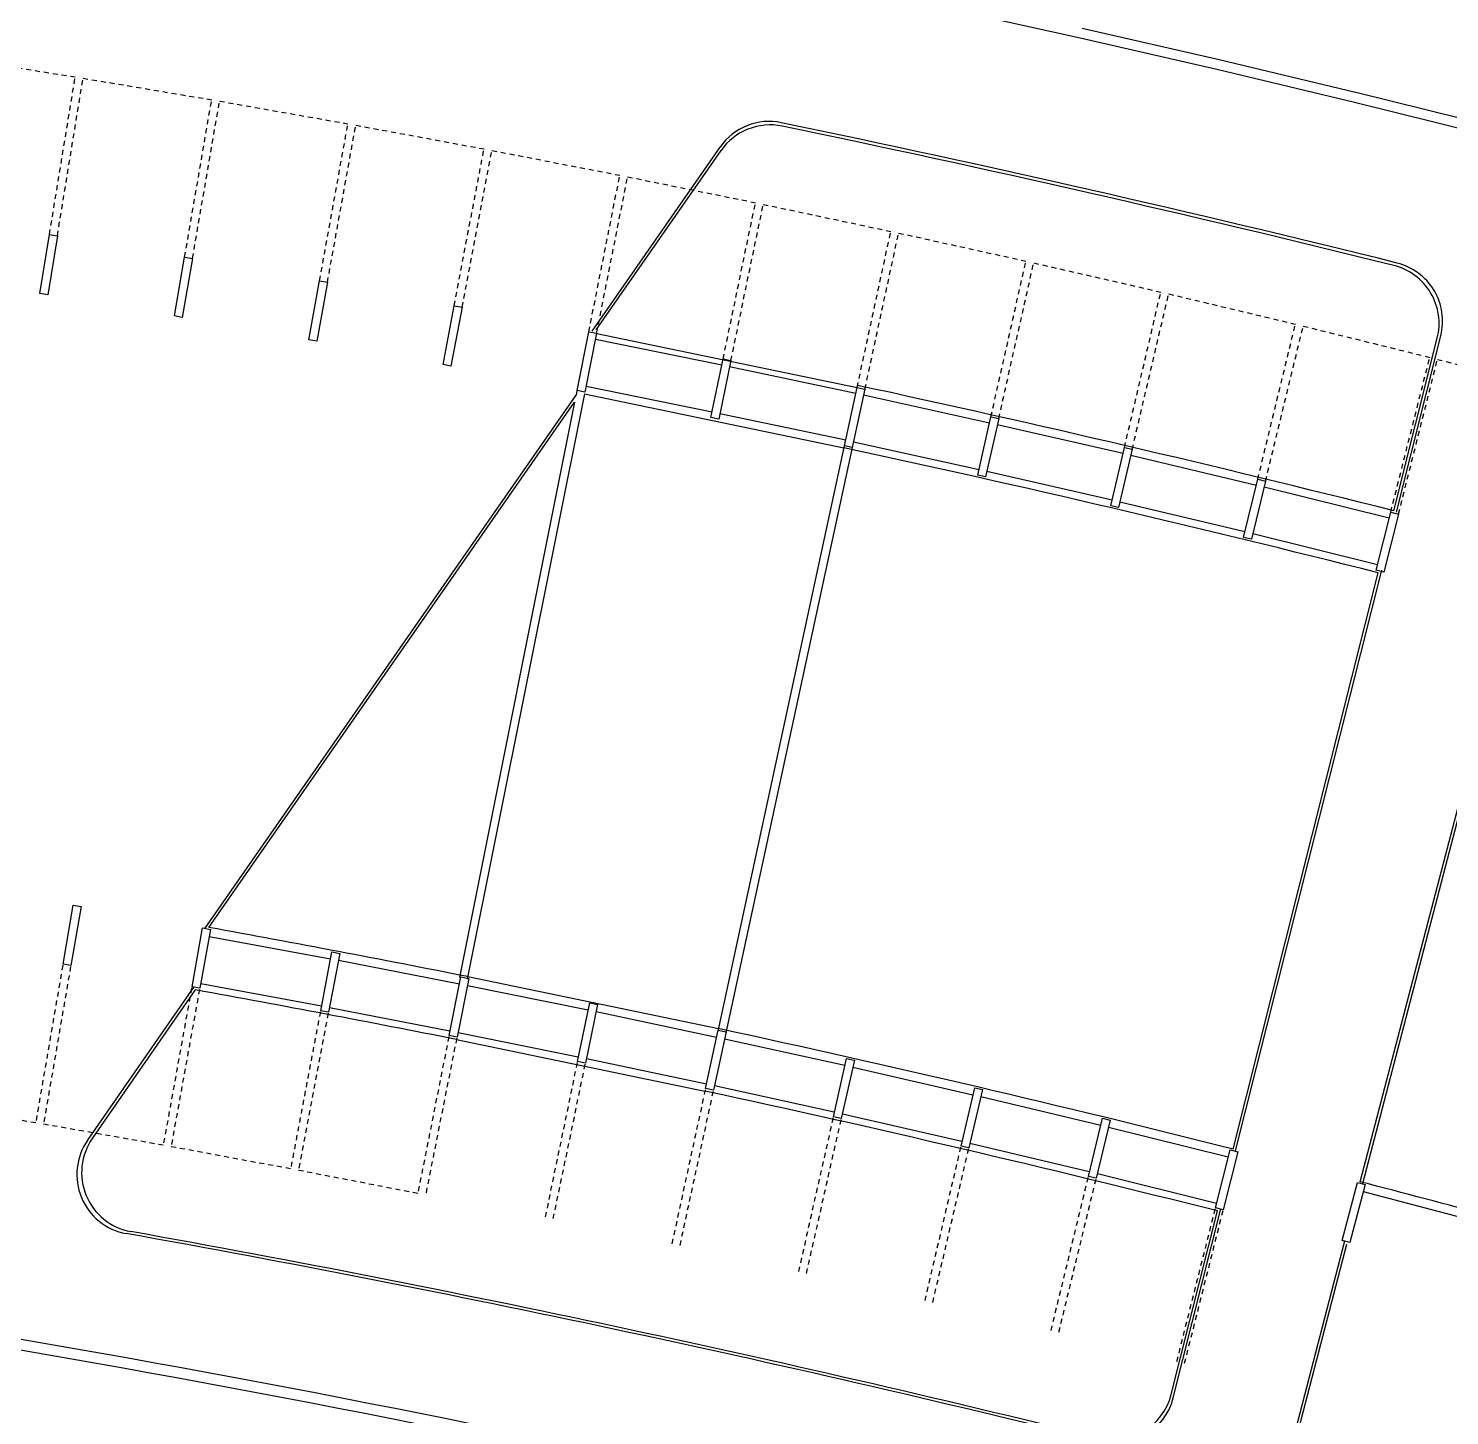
# Model space of a CAD drawing. Header units: millimetres. Extents: x 2757 to 3055, y 1102 to 1216.
# Drawn here: x 2975.42 to 3011.05, y 1145.51 to 1180.28 of the extents above; entities that cross this region are included whole.
import ezdxf

# ---------------------------------------------------------------- set-up
doc = ezdxf.new("R2010")
doc.units = ezdxf.units.MM
doc.linetypes.add('HIDDEN2', pattern=[0.1875, 0.125, -0.0625])
for name, color, linetype in [('AR-ALV-VT1', 2, 'Continuous'), ('BANC', 2, 'Continuous'), ('ESTR', 3, 'Continuous'), ('PISO', 1, 'Continuous'), ('PROJ', 1, 'HIDDEN2')]:
    doc.layers.add(name, color=color, linetype=linetype)

# ---------------------------------------------------------------- blocks, each defined once
blk = doc.blocks.new('PILAR-SLC')
for points in [[(0.197, -26.487), (0.197, -27.987), (-0.003, -27.987), (-0.003, -26.487)], [(0.197, -42.97), (0.197, -44.47), (-0.003, -44.47), (-0.003, -42.97)]]:
    blk.add_lwpolyline(points, close=True)

msp = doc.modelspace()

# ---------------------------------------------------------------- linework, layer by layer
at = {"layer": 'AR-ALV-VT1'}
for points in [[(3021.612, 1136.339, 0.05916), (2935.976, 1152.005), (2927.053, 1152.488), (2920.658, 1152.701)], [(3021.406, 1136.119, 0.058865), (2935.936, 1151.757), (2927.044, 1152.238)]]:
    msp.add_lwpolyline(points, format="xyb", dxfattribs=at)
at = {"layer": 'BANC'}
for p, q in [((3001.785, 1180.033), (2998.349, 1180.791)), ((3005.27, 1179.489), (3001.841, 1180.276)), ((3005.214, 1179.246), (3001.785, 1180.033)), ((3008.637, 1178.429), (3005.214, 1179.246)), ((3008.695, 1178.673), (3005.272, 1179.489)), ((3011.366, 1178.011), (3008.697, 1178.672)), ((3012.052, 1177.584), (3008.637, 1178.429))]:
    msp.add_line(p, q, dxfattribs=at)
at = {"layer": 'PISO'}
for p, q in [((2989.548, 1172.693), (2992.758, 1177.303)), ((2989.655, 1172.723), (2992.783, 1177.216)), ((2989.633, 1172.488), (2992.805, 1171.844)), ((2989.665, 1172.634), (2996.197, 1171.281)), ((3009.653, 1168.185), (3010.743, 1172.513)), ((3009.717, 1168.154), (3010.831, 1172.574)), ((2992.999, 1171.804), (2996.165, 1171.134)), ((2979.848, 1157.727), (2989.148, 1171.085)), ((2989.358, 1171.115), (2986.418, 1156.446)), ((2989.171, 1171.203), (2989.148, 1171.085)), ((2989.358, 1171.115), (2995.864, 1169.767)), ((2989.401, 1171.31), (2992.559, 1170.67)), ((2996.358, 1171.092), (2999.519, 1170.395)), ((2979.944, 1157.742), (2989.113, 1170.913)), ((2989.113, 1170.913), (2986.222, 1156.486)), ((2992.756, 1170.629), (2995.909, 1169.962)), ((2999.711, 1170.352), (3002.866, 1169.628)), ((2996.106, 1169.919), (2999.253, 1169.225)), ((2995.875, 1169.815), (2992.704, 1155.144)), ((2996.07, 1169.773), (2992.9, 1155.102)), ((3003.058, 1169.583), (3006.207, 1168.832)), ((2999.449, 1169.181), (3002.59, 1168.46)), ((3006.398, 1168.785), (3009.54, 1168.007)), ((3002.786, 1168.414), (3005.921, 1167.666)), ((3006.116, 1167.619), (3009.245, 1166.844)), ((3005.682, 1152.144), (3009.35, 1166.699)), ((3005.621, 1152.189), (3009.262, 1166.634)), ((3008.813, 1151.37), (3012.598, 1165.866)), ((3008.873, 1151.325), (3012.644, 1165.766)), ((2979.95, 1157.521), (2982.988, 1156.959)), ((2983.189, 1156.921), (2986.222, 1156.333)), ((2986.431, 1156.511), (2992.718, 1155.208)), ((2976.899, 1152.407), (2979.576, 1156.252)), ((2977.019, 1152.457), (2979.609, 1156.177)), ((2979.738, 1156.34), (2982.764, 1155.78)), ((2986.422, 1156.293), (2989.45, 1155.679)), ((2982.967, 1155.741), (2985.987, 1155.156)), ((2989.65, 1155.637), (2992.672, 1154.998)), ((2986.148, 1154.936), (2992.379, 1153.644)), ((2986.19, 1155.115), (2989.205, 1154.504)), ((2992.872, 1154.955), (2995.889, 1154.289)), ((2989.407, 1154.462), (2992.417, 1153.825)), ((2996.088, 1154.244), (2999.099, 1153.553)), ((2992.619, 1153.781), (2995.624, 1153.119)), ((2999.298, 1153.507), (3002.303, 1152.79)), ((2995.825, 1153.073), (2998.824, 1152.385)), ((3002.501, 1152.742), (3005.5, 1151.999)), ((2999.025, 1152.338), (3002.018, 1151.624)), ((3002.219, 1151.575), (3005.206, 1150.836)), ((3008.888, 1151.13), (3011.874, 1150.337)), ((3004.121, 1145.952), (3005.315, 1150.69)), ((3004.07, 1146.036), (3005.23, 1150.638)), ((3007.192, 1145.164), (3008.427, 1149.891)), ((3007.277, 1145.213), (3008.476, 1149.805))]:
    msp.add_line(p, q, dxfattribs=at)
for centre, radius, start, end in [((2993.989, 1176.446), 1.5, 78.2747, 145.1556), ((2994.014, 1176.359), 1.5, 78.2688, 145.1556), ((2911.053, 776.853), 409.609, 76.05893, 78.27472), ((2911.053, 776.853), 409.529, 76.0688, 78.26883), ((3009.289, 1172.88), 1.5, 345.8533, 76.0688), ((3009.376, 1172.94), 1.5, 345.8533, 76.0589), ((2911.053, 776.853), 403.563, 75.85823, 77.81946), ((2911.053, 776.853), 401.963, 75.85825, 77.81951), ((2911.028, 776.925), 387.003, 78.76463, 79.74223), ((2911.028, 776.925), 385.403, 78.76037, 79.74983), ((2911.028, 776.925), 387.003, 75.85217, 77.81414), ((2911.028, 776.925), 385.403, 75.85217, 77.81427), ((2978.25, 1151.6), 1.5, 145.1556, 259.8342), ((2978.13, 1151.55), 1.5, 145.1556, 259.8506), ((2911.028, 776.925), 387.003, 74.36933, 75.36429), ((2911.053, 776.853), 379.154, 76.07377, 79.8506), ((2911.053, 776.853), 379.224, 76.08426, 79.83417), ((3002.615, 1146.403), 1.5, 256.0843, 345.8533), ((3002.666, 1146.318), 1.5, 256.0738, 345.8533)]:
    msp.add_arc(centre, radius, start, end, dxfattribs=at)
at = {"layer": 'PROJ'}
for p, q in [((2973.361, 1179.574), (2976.59, 1179.061)), ((2975.945, 1175.114), (2976.59, 1179.061)), ((2976.143, 1175.081), (2976.787, 1179.029)), ((2976.787, 1179.029), (2980.012, 1178.489)), ((2979.334, 1174.547), (2980.012, 1178.489)), ((2979.531, 1174.513), (2980.209, 1178.455)), ((2980.209, 1178.455), (2983.428, 1177.887)), ((2982.717, 1173.951), (2983.428, 1177.887)), ((2982.914, 1173.915), (2983.625, 1177.852)), ((2983.625, 1177.852), (2986.84, 1177.257)), ((2986.095, 1173.326), (2986.84, 1177.257)), ((2986.292, 1173.289), (2987.037, 1177.219)), ((2987.037, 1177.219), (2990.246, 1176.597)), ((2989.468, 1172.673), (2990.246, 1176.597)), ((2989.664, 1172.634), (2990.442, 1176.558)), ((2990.442, 1176.558), (2993.647, 1175.908)), ((2992.835, 1171.991), (2993.647, 1175.908)), ((2993.031, 1171.951), (2993.842, 1175.867)), ((2993.842, 1175.867), (2997.041, 1175.19)), ((2996.196, 1171.281), (2997.041, 1175.19)), ((2996.392, 1171.238), (2997.236, 1175.148)), ((2997.236, 1175.148), (3000.429, 1174.444)), ((2999.551, 1170.542), (3000.429, 1174.444)), ((2999.746, 1170.498), (3000.624, 1174.4)), ((3000.624, 1174.4), (3003.811, 1173.669)), ((3002.899, 1169.774), (3003.811, 1173.669)), ((3003.094, 1169.728), (3004.006, 1173.623)), ((3004.006, 1173.623), (3007.186, 1172.865)), ((3006.241, 1168.978), (3007.186, 1172.865)), ((3006.436, 1168.93), (3007.38, 1172.817)), ((3007.38, 1172.817), (3010.554, 1172.032)), ((3009.576, 1168.153), (3010.554, 1172.032)), ((3009.77, 1168.104), (3010.748, 1171.983)), ((3010.748, 1171.983), (3013.915, 1171.17)), ((2976.277, 1156.798), (2975.599, 1152.856)), ((2976.474, 1156.764), (2975.796, 1152.822)), ((2979.509, 1156.229), (2978.798, 1152.293)), ((2979.706, 1156.193), (2978.994, 1152.257)), ((2982.736, 1155.632), (2981.992, 1151.702)), ((2982.933, 1155.595), (2982.188, 1151.665)), ((2985.959, 1155.008), (2985.18, 1151.085)), ((2986.155, 1154.97), (2985.376, 1151.046)), ((2989.175, 1154.357), (2988.364, 1150.44)), ((2989.371, 1154.316), (2988.559, 1150.4)), ((2992.386, 1153.678), (2991.541, 1149.769)), ((2992.582, 1153.636), (2991.737, 1149.726)), ((2972.593, 1153.36), (2975.599, 1152.856)), ((2975.796, 1152.822), (2978.798, 1152.293)), ((2995.592, 1152.972), (2994.713, 1149.07)), ((2995.787, 1152.928), (2994.908, 1149.026)), ((2978.994, 1152.257), (2981.992, 1151.702)), ((2998.791, 1152.239), (2997.879, 1148.344)), ((2998.985, 1152.193), (2998.074, 1148.298)), ((2982.188, 1151.665), (2985.18, 1151.085)), ((3001.983, 1151.478), (3001.039, 1147.591)), ((3002.178, 1151.431), (3001.233, 1147.544)), ((3005.169, 1150.69), (3004.192, 1146.812)), ((3005.363, 1150.642), (3004.386, 1146.763))]:
    msp.add_line(p, q, dxfattribs=at)

# ---------------------------------------------------------------- block references
at = {"layer": 'ESTR'}
for p, rotation in [((2980.213, 1201.255), 350.731707317073), ((2983.824, 1200.651), 350.2439024390244), ((2987.43, 1200.016), 349.7560829268282), ((2991.029, 1199.35), 349.2682829268296), ((2994.624, 1198.654), 348.7804829268297), ((2998.212, 1197.927), 348.2926829268289), ((3001.793, 1197.17), 347.8048780487799), ((3005.369, 1196.382), 347.3170731707306), ((3008.937, 1195.564), 346.8292682926822), ((3012.498, 1194.716), 346.3414634146344), ((3016.052, 1193.837), 345.8536585365847), ((3019.598, 1192.928), 345.3658536585357)]:
    msp.add_blockref('PILAR-SLC', p, dxfattribs=dict(at, rotation=rotation))

doc.saveas('drawing.dxf')
